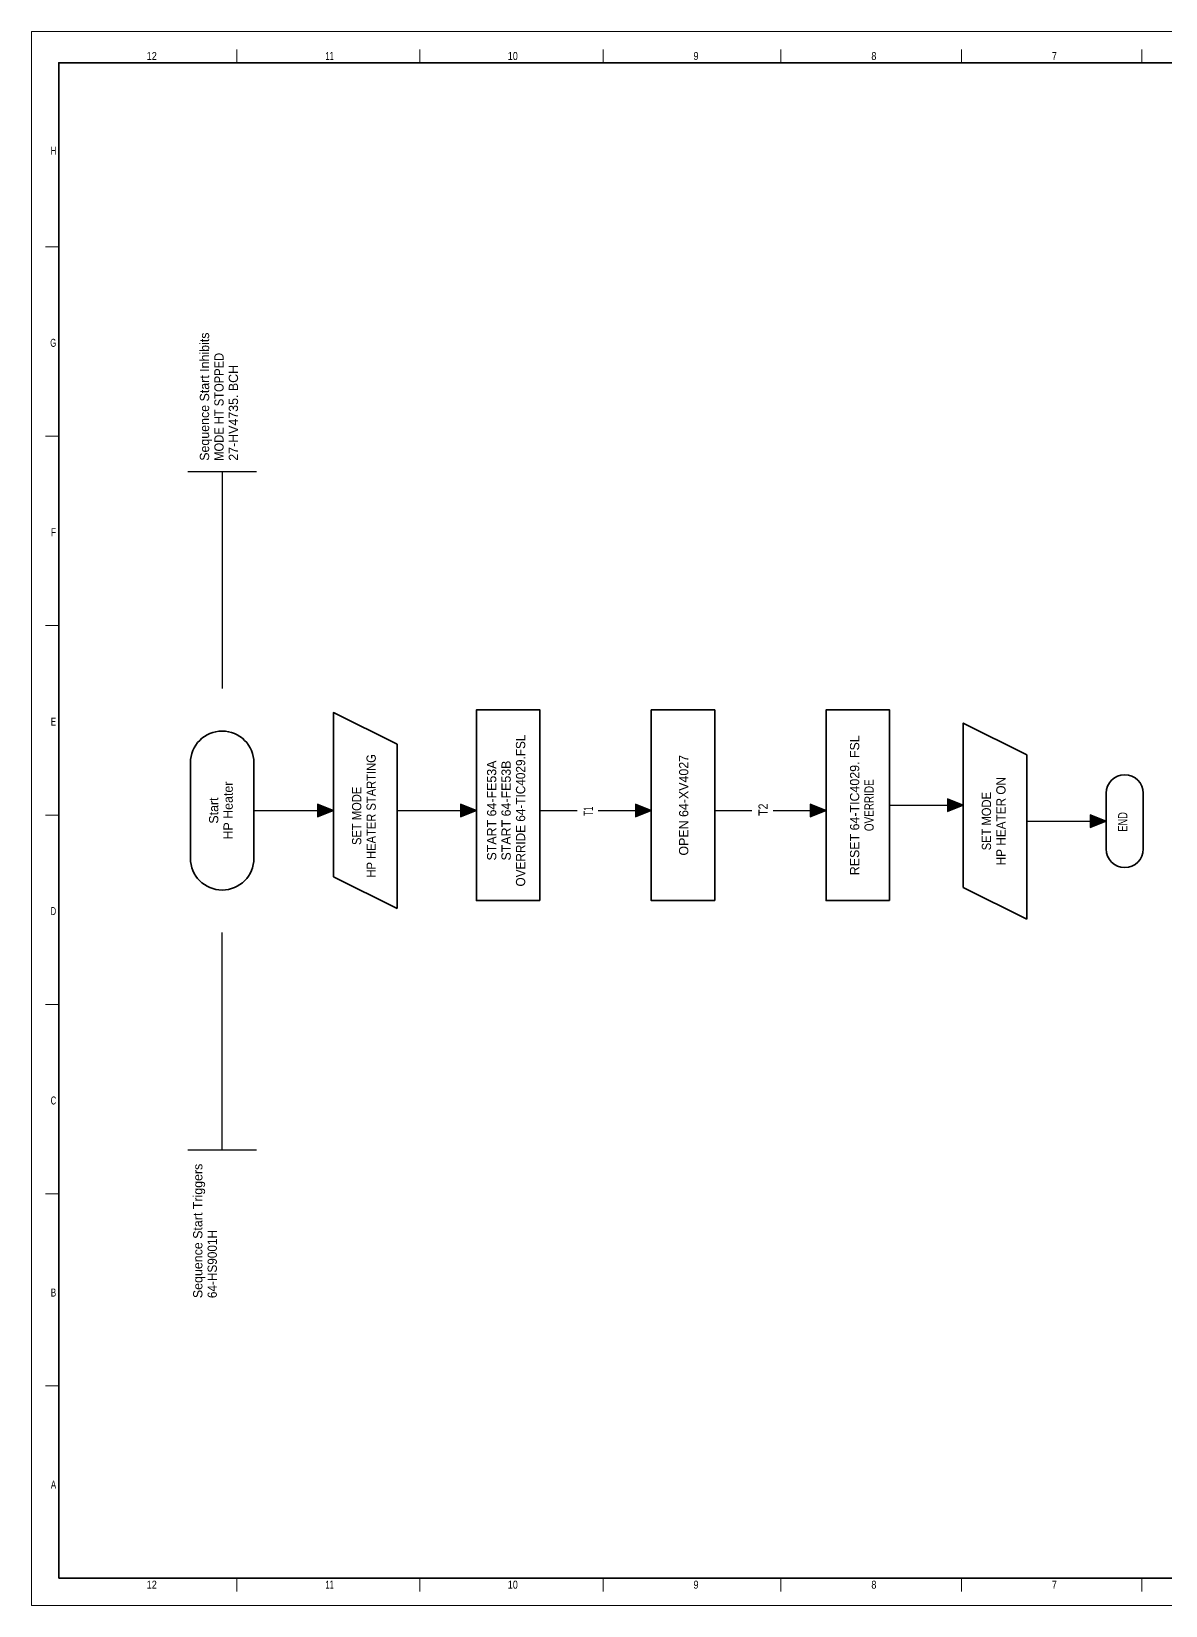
# Model space of a CAD drawing. Header units: millimetres. Extents: x 0 to 841, y 0 to 594.
# Drawn here: x 0 to 428, y 0 to 594 of the extents above; entities that cross this region are included whole.
import ezdxf
from ezdxf.enums import TextEntityAlignment as Align

# ---------------------------------------------------------------- set-up
doc = ezdxf.new("R2010")
doc.units = ezdxf.units.MM
doc.header["$LTSCALE"] = 1.2
for name, color, linetype, lineweight in [('1', 7, 'Continuous', 13), ('2', 7, 'Continuous', 35), ('4', 7, 'Continuous', 35), ('9', 7, 'Continuous', 13)]:
    doc.layers.add(name, color=color, linetype=linetype, lineweight=lineweight)
doc.layers.add('36', color=7, linetype='Continuous')

msp = doc.modelspace()

# ---------------------------------------------------------------- hatches: boundary and pattern name
at = {"layer": '1'}
for points in [[(345.799, 304.398), (345.799, 299.598), (351.799, 301.998)], [(108, 302.4), (108, 297.6), (114, 300)], [(162, 302.4), (162, 297.6), (168, 300)], [(228, 302.4), (228, 297.6), (234, 300)], [(294, 302.4), (294, 297.6), (300, 300)], [(399.77, 298.398), (399.77, 293.598), (405.77, 295.998)]]:
    msp.add_hatch(color=256, dxfattribs=at).paths.add_polyline_path(points)

# ---------------------------------------------------------------- linework, layer by layer
for p, q in [((77.491, 587.261), (77.491, 582.228)), ((77.491, 587.261), (77.491, 582.228)), ((146.654, 587.261), (146.654, 582.228)), ((146.654, 587.261), (146.654, 582.228)), ((215.817, 587.261), (215.817, 582.228)), ((215.817, 587.261), (215.817, 582.228)), ((282.976, 587.261), (282.976, 582.228)), ((282.976, 587.261), (282.976, 582.228)), ((351.136, 587.261), (351.136, 582.228)), ((351.136, 587.261), (351.136, 582.228)), ((419.297, 587.261), (419.297, 582.228)), ((419.297, 587.261), (419.297, 582.228)), ((10.333, 512.761), (5.321, 512.761)), ((10.333, 512.761), (5.321, 512.761)), ((10.333, 441.28), (5.321, 441.28)), ((10.333, 441.28), (5.321, 441.28)), ((10.333, 369.799), (5.321, 369.799)), ((10.333, 369.799), (5.321, 369.799)), ((10.333, 298.318), (5.321, 298.318)), ((10.333, 298.318), (5.321, 298.318)), ((10.333, 226.838), (5.321, 226.838)), ((10.333, 226.838), (5.321, 226.838)), ((10.333, 155.357), (5.321, 155.357)), ((10.333, 155.357), (5.321, 155.357)), ((10.333, 82.869), (5.321, 82.869)), ((10.333, 82.869), (5.321, 82.869)), ((77.491, 10.382), (77.491, 5.348)), ((77.491, 10.382), (77.491, 5.348)), ((146.654, 10.382), (146.654, 5.348)), ((146.654, 10.382), (146.654, 5.348)), ((215.817, 10.382), (215.817, 5.348)), ((215.817, 10.382), (215.817, 5.348)), ((282.976, 10.382), (282.976, 5.348)), ((282.976, 10.382), (282.976, 5.348)), ((351.136, 10.382), (351.136, 5.348)), ((351.136, 10.382), (351.136, 5.348)), ((419.297, 10.382), (419.297, 5.348)), ((419.297, 10.382), (419.297, 5.348))]:
    msp.add_line(p, q, dxfattribs=at)
at = {"layer": '1', "lineweight": 25}
for p, q in [((59, 428), (85, 428)), ((72, 428), (72, 346)), ((84, 300), (110, 300)), ((102, 300.002), (109.2, 300.002)), ((138, 300), (164, 300)), ((156, 300.002), (163.2, 300.002)), ((192, 300), (206, 300)), ((214, 300), (230, 300)), ((222, 300.002), (229.2, 300.002)), ((258, 300), (272, 300)), ((280, 300), (296, 300)), ((288, 300.002), (295.2, 300.002)), ((324, 302), (350, 302)), ((339.799, 302), (346.999, 302)), ((375.77, 295.998), (401.77, 295.998)), ((393.77, 296), (400.97, 296)), ((72, 172), (72, 254)), ((59, 172), (85, 172)), ((10.333, 10.382), (10.333, 156.364))]:
    msp.add_line(p, q, dxfattribs=at)
at = {"layer": '1', "lineweight": 35}
msp.add_line((648.95, 10.382), (10.333, 10.382), dxfattribs=at)
msp.add_lwpolyline([(829.263, 112.014), (829.263, 582.228), (10.333, 582.228), (10.333, 10.382)], dxfattribs=at)
msp.add_lwpolyline([(829.263, 112.014), (829.263, 582.228), (10.333, 582.228), (10.333, 10.382)], dxfattribs=at)
at = {"layer": '1', "lineweight": 25}
for points in [[(345.799, 304.398), (345.799, 299.598), (351.799, 301.998)], [(108, 302.4), (108, 297.6), (114, 300)], [(162, 302.4), (162, 297.6), (168, 300)], [(228, 302.4), (228, 297.6), (234, 300)], [(294, 302.4), (294, 297.6), (300, 300)], [(399.77, 298.398), (399.77, 293.598), (405.77, 295.998)]]:
    msp.add_lwpolyline(points, close=True, dxfattribs=at)
for points in [[(346.999, 303.2), (350, 302), (346.999, 300.802)], [(346.999, 300.802), (347.48, 302), (346.999, 303.2)], [(109.2, 301.202), (112.201, 300.002), (109.2, 298.803)], [(109.2, 298.803), (109.68, 300.002), (109.2, 301.202)], [(163.2, 301.202), (166.201, 300.002), (163.2, 298.803)], [(163.2, 298.803), (163.68, 300.002), (163.2, 301.202)], [(229.2, 301.202), (232.201, 300.002), (229.2, 298.803)], [(229.2, 298.803), (229.68, 300.002), (229.2, 301.202)], [(295.2, 301.202), (298.201, 300.002), (295.2, 298.803)], [(295.2, 298.803), (295.68, 300.002), (295.2, 301.202)], [(400.97, 297.2), (403.971, 296), (400.97, 294.802)], [(400.97, 294.802), (401.45, 296), (400.97, 297.2)], [(648.95, 10.382), (10.333, 10.382), (10.333, 156.364)]]:
    msp.add_lwpolyline(points, dxfattribs=at)
at = {"layer": '2'}
msp.add_line((257.998, 266), (258.002, 338), dxfattribs=at)
for points in [[(138.029, 263), (138.029, 325), (114.029, 337), (114.029, 275)], [(191.998, 266), (192.002, 338), (168.001, 338), (167.998, 266)], [(257.998, 266), (258.002, 338), (234.001, 338), (233.998, 266)], [(323.998, 266), (324.002, 338), (300.001, 338), (299.998, 266)], [(375.799, 258.998), (375.799, 320.998), (351.799, 332.998), (351.799, 270.998)]]:
    msp.add_lwpolyline(points, close=True, dxfattribs=at)
at = {"layer": '4'}
for p, q in [((60, 318), (60, 282)), ((84, 282), (84, 318)), ((405.77, 306.498), (405.77, 285.498)), ((419.77, 285.498), (419.77, 306.498))]:
    msp.add_line(p, q, dxfattribs=at)
for centre, radius, start, end in [((72, 318), 12, 0, 180), ((412.77, 306.498), 7, 0, 180), ((412.77, 285.498), 7, 180, 0), ((72, 282), 12, 180, 0)]:
    msp.add_arc(centre, radius, start, end, dxfattribs=at)
at = {"layer": '9'}
msp.add_lwpolyline([(0, 0), (841, 0), (841, 594), (0, 594)], close=True, dxfattribs=at)
msp.add_lwpolyline([(0, 0), (841, 0), (841, 594), (0, 594)], close=True, dxfattribs=at)

# ---------------------------------------------------------------- texts
at = {"layer": '1'}
for s, width, p in [('12', 0.85, (45.415, 583.235)), ('12', 0.85, (45.415, 583.235)), ('11', 0.65, (112.577, 583.235)), ('11', 0.65, (112.577, 583.235)), ('10', 0.85, (181.736, 583.235)), ('10', 0.85, (181.736, 583.235)), ('9', 0.85, (250.905, 583.235)), ('9', 0.85, (250.905, 583.235)), ('8', 0.85, (318.063, 583.235)), ('8', 0.85, (318.063, 583.235)), ('7', 0.85, (386.224, 583.235)), ('7', 0.85, (386.224, 583.235)), ('12', 0.85, (45.415, 6.354)), ('12', 0.85, (45.415, 6.354)), ('11', 0.65, (112.577, 6.354)), ('11', 0.65, (112.577, 6.354)), ('10', 0.85, (181.736, 6.354)), ('10', 0.85, (181.736, 6.354)), ('9', 0.85, (250.905, 6.354)), ('9', 0.85, (250.905, 6.354)), ('8', 0.85, (318.063, 6.354)), ('8', 0.85, (318.063, 6.354)), ('7', 0.85, (386.224, 6.354)), ('7', 0.85, (386.224, 6.354))]:
    msp.add_text(s, height=3.02, dxfattribs=dict(at, width=width)).set_placement(p, align=Align.CENTER)
for s, width, p in [('H', 0.65, (9.328, 547.494)), ('H', 0.65, (9.328, 547.494)), ('G', 0.65, (9.328, 475.007)), ('G', 0.65, (9.328, 475.007)), ('F', 0.8, (9.328, 403.526)), ('F', 0.8, (9.328, 403.526)), ('E', 0.75, (9.328, 332.045)), ('E', 0.75, (9.328, 332.045)), ('D', 0.65, (9.328, 260.565)), ('D', 0.65, (9.328, 260.565)), ('C', 0.65, (9.328, 189.083)), ('C', 0.65, (9.328, 189.083)), ('B', 0.75, (9.328, 116.596)), ('B', 0.75, (9.328, 116.596)), ('A', 0.75, (9.328, 44.109)), ('A', 0.75, (9.328, 44.109))]:
    msp.add_text(s, height=3.02, dxfattribs=dict(at, width=width)).set_placement(p, align=Align.RIGHT)
at = {"layer": '36'}
for s, p in [('Sequence Start Inhibits', (67.08, 432)), ('27-HV4735. BCH', (78, 432)), ('Sequence Start Triggers', (64.54, 116))]:
    msp.add_text(s, height=3.5, rotation=90, dxfattribs=at).set_placement(p)
for s, width, p in [('MODE HT STOPPED', 0.9, (72.54, 432)), ('T1', 0.65, (212, 298)), ('T2', 0.85, (278, 298)), ('END', 0.75, (413.77, 291.998)), ('64-HS9001H', 0.95, (70, 116))]:
    msp.add_text(s, height=3.5, rotation=90, dxfattribs=dict(at, width=width)).set_placement(p)
for s, width, p in [('OVERRIDE 64-TIC4029.FSL', 0.95, (186.419, 300)), ('HP HEATER STARTING', 0.9, (130, 298)), ('OVERRIDE', 0.8, (318, 302)), ('HP HEATER ON', 0.95, (367.77, 295.998)), ('SET MODE', 0.9, (124.54, 298)), ('SET MODE', 0.9, (362.31, 295.998))]:
    msp.add_text(s, height=3.5, rotation=90, dxfattribs=dict(at, width=width)).set_placement(p, align=Align.CENTER)
for s, p in [('RESET 64-TIC4029. FSL', (312.54, 302)), ('START 64-FE53A', (175.5, 300)), ('START 64-FE53B', (180.959, 300)), ('OPEN 64-XV4027', (248, 302)), ('HP Heater', (76, 300)), ('Start', (70.54, 300))]:
    msp.add_text(s, height=3.5, rotation=90, dxfattribs=at).set_placement(p, align=Align.CENTER)

doc.saveas('drawing.dxf')
